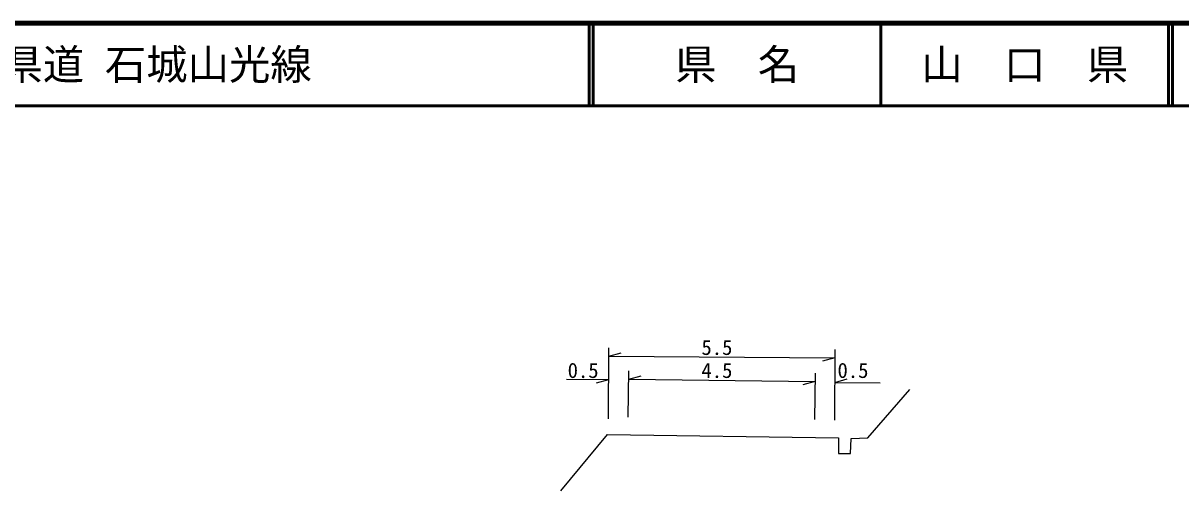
# Model space of a CAD drawing. Units: millimetres, scale not verified. Extents: x 40000 to 680000, y 20000 to 380000.
# Drawn here: x 229360 to 369244, y 323426 to 380000 of the extents above; entities that cross this region are included whole.
import ezdxf
from ezdxf.enums import TextEntityAlignment as Align

# ---------------------------------------------------------------- set-up
doc = ezdxf.new("R2010")
doc.units = ezdxf.units.MM
doc.header["$LTSCALE"] = 1000
for name, color, linetype, lineweight in [('M-BGD', 7, 'Continuous', 25), ('M-TTL', 2, 'Continuous', 140), ('M-TTL-LINE', 7, 'Continuous', 50)]:
    doc.layers.add(name, color=color, linetype=linetype, lineweight=lineweight)
doc.layers.add('M-TTL-TXT', color=7, linetype='Continuous')
doc.styles.add('ＭＳ ゴシック', font='')
doc.styles.get('ＭＳ ゴシック').set_extended_font_data('MS Gothic')

msp = doc.modelspace()

# ---------------------------------------------------------------- linework, layer by layer
at = {"layer": 'M-BGD'}
for p, q in [((300074, 332151), (300134, 340721)), ((300127, 339721), (301630, 340130)), ((327454, 340529), (327394, 331959)), ((300127, 339721), (327447, 339529)), ((327447, 339529), (325944, 339119)), ((302470, 332342), (302542, 337938)), ((302529, 336939), (304034, 337339)), ((325069, 337651), (324998, 332054)), ((300107, 336876), (295029, 336908)), ((300107, 336876), (298604, 336466)), ((302529, 336939), (325056, 336651)), ((325056, 336651), (323551, 336250)), ((327426, 336550), (328930, 336957)), ((327426, 336550), (332924, 336501)), ((331422, 329849), (336502, 335697)), ((294323, 323426), (299979, 330233)), ((299979, 330233), (327875, 329849)), ((327875, 329849), (327875, 327932)), ((329313, 327932), (329409, 329753)), ((329409, 329753), (331422, 329849)), ((327875, 327932), (329313, 327932))]:
    msp.add_line(p, q, dxfattribs=at)
at = {"layer": 'M-TTL'}
msp.add_line((680000, 380000), (40000, 380000), dxfattribs=at)
at = {"layer": 'M-TTL-LINE'}
for p, q in [((297750, 380000), (297750, 370000)), ((298250, 380000), (298250, 370000)), ((333000, 380000), (333000, 370000)), ((367750, 380000), (367750, 370000)), ((368250, 380000), (368250, 370000)), ((40000, 370000), (680000, 370000))]:
    msp.add_line(p, q, dxfattribs=at)

# ---------------------------------------------------------------- texts
at = {"layer": 'M-BGD', "style": 'ＭＳ ゴシック'}
for s, p in [('5.5', (311317, 339316)), ('0.5', (295151, 336534)), ('4.5', (311317, 336534)), ('0.5', (327758, 336534))]:
    msp.add_text(s, height=1833, dxfattribs=at).set_placement(p, align=Align.BOTTOM_LEFT)
at = {"layer": 'M-TTL-TXT', "style": 'ＭＳ ゴシック'}
msp.add_text('一般県道 石城山光線', height=3666, dxfattribs=at).set_placement((216734, 375000), align=Align.MIDDLE_LEFT)
for s, p in [('県\u3000名', (315625, 375000)), ('山\u3000口\u3000県', (350375, 375000))]:
    msp.add_text(s, height=3666, dxfattribs=at).set_placement(p, align=Align.MIDDLE_CENTER)

doc.saveas('drawing.dxf')
